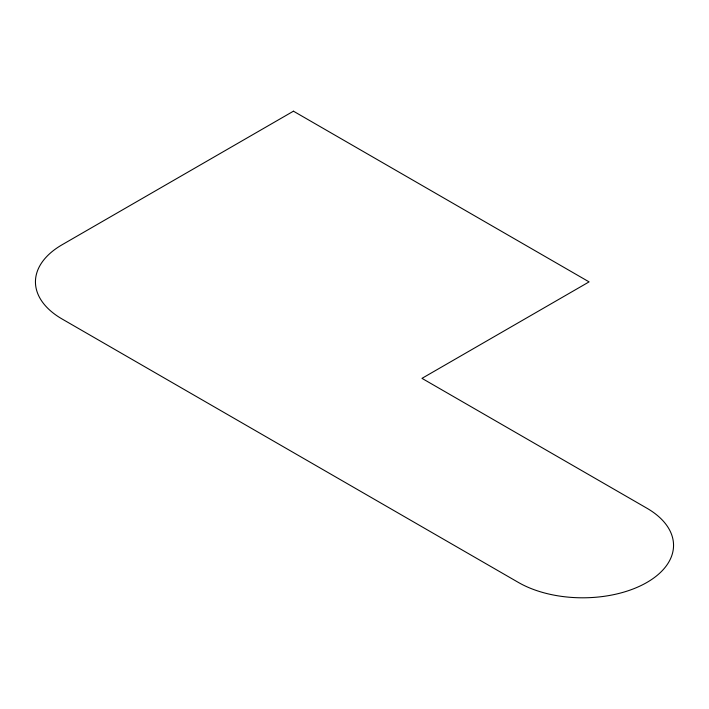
<?xml version="1.0" encoding="UTF-8"?>
<svg xmlns="http://www.w3.org/2000/svg" width="709" height="709" viewBox="0 0 709 709"><rect width="100%" height="100%" fill="white"/><g stroke="black" fill="none" stroke-linecap="round" stroke-linejoin="round"><path stroke-width="1.06" d="M293.446 111.189L62.073 244.773A90.894 52.475 0 0 0 62.073 318.988L518.385 582.435A90.894 52.475 0 0 0 646.927 582.435A90.894 52.475 0 0 0 646.927 508.229L421.979 378.358L589.082 281.881L293.446 111.189"/></g></svg>
